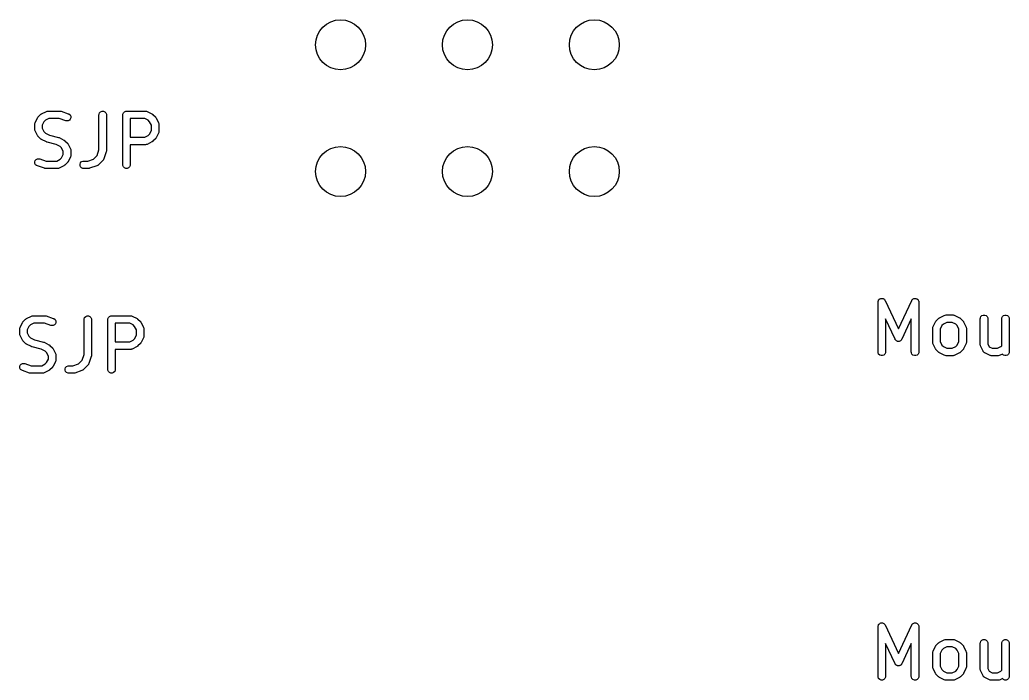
# Model space of a CAD drawing. Extents: x 0.58 to 7.69, y -5.21 to -0.56.
# Drawn here: x 5.746 to 6.526, y -5.192 to -4.671 of the extents above; entities that cross this region are included whole.
import ezdxf

# ---------------------------------------------------------------- set-up
doc = ezdxf.new("R2010")
doc.units = 0
doc.header["$MEASUREMENT"] = 0
doc.layers.add('BLACK', color=7, linetype='CONTINUOUS')

msp = doc.modelspace()

# ---------------------------------------------------------------- linework, layer by layer
at = {"layer": 'BLACK', "linetype": 'CONTINUOUS'}
for p, q in [((5.75851, -4.75243), (5.76039, -4.74868)), ((5.76039, -4.74868), (5.76054, -4.74843)), ((5.76054, -4.74843), (5.76057, -4.74836)), ((5.76057, -4.74836), (5.76064, -4.74828)), ((5.76064, -4.74828), (5.7607, -4.74819)), ((5.7607, -4.74819), (5.76076, -4.74814)), ((5.76076, -4.74814), (5.76094, -4.74791)), ((5.76094, -4.74791), (5.76282, -4.74604)), ((5.76282, -4.74604), (5.76304, -4.74585)), ((5.76304, -4.74585), (5.76309, -4.74579)), ((5.76309, -4.74579), (5.76318, -4.74574)), ((5.76318, -4.74574), (5.76326, -4.74567)), ((5.76326, -4.74567), (5.76334, -4.74564)), ((5.76334, -4.74564), (5.76358, -4.74549)), ((5.76358, -4.74549), (5.76733, -4.74361)), ((5.76733, -4.74361), (5.76787, -4.7434)), ((5.76787, -4.7434), (5.76798, -4.7434)), ((5.76798, -4.7434), (5.76808, -4.74336)), ((5.76808, -4.74336), (5.76865, -4.7433)), ((5.76865, -4.7433), (5.77803, -4.7433)), ((5.77803, -4.7433), (5.77832, -4.74333)), ((5.77832, -4.74333), (5.7784, -4.74332)), ((5.7784, -4.74332), (5.7785, -4.74335)), ((5.7785, -4.74335), (5.7786, -4.74336)), ((5.7786, -4.74336), (5.77868, -4.74339)), ((5.77868, -4.74339), (5.77896, -4.74345)), ((5.77896, -4.74345), (5.78459, -4.74533)), ((5.78459, -4.74533), (5.78511, -4.74556)), ((5.78511, -4.74556), (5.78598, -4.74632)), ((5.78598, -4.74632), (5.7865, -4.74735)), ((5.78658, -4.7485), (5.78622, -4.74959)), ((5.7865, -4.74735), (5.78658, -4.7485)), ((5.80882, -4.74625), (5.80888, -4.74568)), ((5.80882, -4.7739), (5.80882, -4.74625)), ((5.80888, -4.74568), (5.80932, -4.74461)), ((5.80932, -4.74461), (5.81013, -4.7438)), ((5.81013, -4.7438), (5.8112, -4.74336)), ((5.8112, -4.74336), (5.81235, -4.74336)), ((5.81235, -4.74336), (5.81341, -4.7438)), ((5.81341, -4.7438), (5.81423, -4.74461)), ((5.81423, -4.74461), (5.81467, -4.74568)), ((5.81467, -4.74568), (5.81473, -4.74625)), ((5.81473, -4.74625), (5.81473, -4.77437)), ((5.82757, -4.74625), (5.82763, -4.74568)), ((5.82757, -4.78562), (5.82757, -4.74625)), ((5.82763, -4.74568), (5.82807, -4.74461)), ((5.82807, -4.74461), (5.82888, -4.7438)), ((5.82888, -4.7438), (5.82995, -4.74336)), ((5.82995, -4.74336), (5.83052, -4.7433)), ((5.83052, -4.7433), (5.84552, -4.7433)), ((5.84552, -4.7433), (5.8461, -4.74336)), ((5.8461, -4.74336), (5.84619, -4.7434)), ((5.84619, -4.7434), (5.8463, -4.7434)), ((5.8463, -4.7434), (5.84684, -4.74361)), ((5.84684, -4.74361), (5.85059, -4.74549)), ((5.85059, -4.74549), (5.85084, -4.74564)), ((5.85084, -4.74564), (5.85091, -4.74567)), ((5.85091, -4.74567), (5.85099, -4.74574)), ((5.85099, -4.74574), (5.85108, -4.74579)), ((5.85108, -4.74579), (5.85113, -4.74585)), ((5.85113, -4.74585), (5.85136, -4.74604)), ((5.85136, -4.74604), (5.85323, -4.74791)), ((5.85323, -4.74791), (5.85342, -4.74814)), ((5.85342, -4.74814), (5.85348, -4.74819)), ((5.85348, -4.74819), (5.85353, -4.74828)), ((5.85353, -4.74828), (5.8536, -4.74836)), ((5.8536, -4.74836), (5.85363, -4.74843)), ((5.85363, -4.74843), (5.85378, -4.74868)), ((5.85378, -4.74868), (5.85566, -4.75243)), ((5.7582, -4.75375), (5.75826, -4.75318)), ((5.7582, -4.7575), (5.7582, -4.75375)), ((5.75826, -4.75318), (5.7583, -4.75308)), ((5.7583, -4.75308), (5.75831, -4.75297)), ((5.75831, -4.75297), (5.75851, -4.75243)), ((5.76546, -4.75175), (5.76411, -4.75445)), ((5.76411, -4.75445), (5.76411, -4.7568)), ((5.76411, -4.7568), (5.76546, -4.7595)), ((5.76665, -4.75055), (5.76546, -4.75175)), ((5.76935, -4.74921), (5.76665, -4.75055)), ((5.77755, -4.74921), (5.76935, -4.74921)), ((5.78272, -4.75093), (5.77755, -4.74921)), ((5.78328, -4.75106), (5.78272, -4.75093)), ((5.78443, -4.75098), (5.78328, -4.75106)), ((5.78546, -4.75046), (5.78443, -4.75098)), ((5.78622, -4.74959), (5.78546, -4.75046)), ((5.84482, -4.74921), (5.83347, -4.74921)), ((5.83347, -4.74921), (5.83347, -4.76392)), ((5.84752, -4.75055), (5.84482, -4.74921)), ((5.84872, -4.75175), (5.84752, -4.75055)), ((5.85007, -4.75445), (5.84872, -4.75175)), ((5.85007, -4.75868), (5.85007, -4.75445)), ((5.85566, -4.75243), (5.85587, -4.75297)), ((5.85587, -4.75297), (5.85587, -4.75308)), ((5.85587, -4.75308), (5.85591, -4.75318)), ((5.85591, -4.75318), (5.85597, -4.75375)), ((5.85597, -4.75375), (5.85597, -4.75938)), ((5.75826, -4.75808), (5.7582, -4.7575)), ((5.7583, -4.75818), (5.75826, -4.75808)), ((5.75831, -4.75828), (5.7583, -4.75818)), ((5.75851, -4.75882), (5.75831, -4.75828)), ((5.76039, -4.76257), (5.75851, -4.75882)), ((5.76054, -4.76282), (5.76039, -4.76257)), ((5.76057, -4.76289), (5.76054, -4.76282)), ((5.76064, -4.76297), (5.76057, -4.76289)), ((5.7607, -4.76306), (5.76064, -4.76297)), ((5.76076, -4.76311), (5.7607, -4.76306)), ((5.76094, -4.76334), (5.76076, -4.76311)), ((5.76282, -4.76521), (5.76094, -4.76334)), ((5.76546, -4.7595), (5.76665, -4.7607)), ((5.76665, -4.7607), (5.76968, -4.76221)), ((5.76968, -4.76221), (5.77687, -4.76401)), ((5.77687, -4.76401), (5.77691, -4.76403)), ((5.77691, -4.76403), (5.77693, -4.76403)), ((5.77693, -4.76403), (5.77717, -4.76412)), ((5.77717, -4.76412), (5.77741, -4.76421)), ((5.77741, -4.76421), (5.77743, -4.76422)), ((5.77743, -4.76422), (5.77747, -4.76423)), ((5.77747, -4.76423), (5.78122, -4.76611)), ((5.83347, -4.76392), (5.84482, -4.76392)), ((5.84482, -4.76392), (5.84752, -4.76257)), ((5.84752, -4.76257), (5.84872, -4.76138)), ((5.84872, -4.76138), (5.85007, -4.75868)), ((5.85378, -4.76445), (5.85363, -4.76469)), ((5.85566, -4.7607), (5.85378, -4.76445)), ((5.85587, -4.76016), (5.85566, -4.7607)), ((5.85591, -4.75995), (5.85587, -4.76005)), ((5.85587, -4.76005), (5.85587, -4.76016)), ((5.85597, -4.75938), (5.85591, -4.75995)), ((5.76304, -4.7654), (5.76282, -4.76521)), ((5.76309, -4.76546), (5.76304, -4.7654)), ((5.76318, -4.76551), (5.76309, -4.76546)), ((5.76326, -4.76558), (5.76318, -4.76551)), ((5.76334, -4.76561), (5.76326, -4.76558)), ((5.76358, -4.76577), (5.76334, -4.76561)), ((5.76733, -4.76764), (5.76358, -4.76577)), ((5.76738, -4.76766), (5.76733, -4.76764)), ((5.76739, -4.76767), (5.76738, -4.76766)), ((5.76763, -4.76776), (5.76739, -4.76767)), ((5.76787, -4.76785), (5.76763, -4.76776)), ((5.7679, -4.76785), (5.76787, -4.76785)), ((5.76794, -4.76786), (5.7679, -4.76785)), ((5.77512, -4.76966), (5.76794, -4.76786)), ((5.77815, -4.77118), (5.77512, -4.76966)), ((5.77935, -4.77237), (5.77815, -4.77118)), ((5.7807, -4.77507), (5.77935, -4.77237)), ((5.78122, -4.76611), (5.78147, -4.76626)), ((5.78147, -4.76626), (5.78154, -4.76629)), ((5.78154, -4.76629), (5.78162, -4.76636)), ((5.78162, -4.76636), (5.78171, -4.76642)), ((5.78171, -4.76642), (5.78176, -4.76648)), ((5.78176, -4.76648), (5.78199, -4.76666)), ((5.78199, -4.76666), (5.78387, -4.76854)), ((5.78387, -4.76854), (5.78405, -4.76876)), ((5.78405, -4.76876), (5.78411, -4.76881)), ((5.78411, -4.76881), (5.78417, -4.7689)), ((5.78417, -4.7689), (5.78423, -4.76898)), ((5.78423, -4.76898), (5.78426, -4.76906)), ((5.78426, -4.76906), (5.78442, -4.7693)), ((5.78442, -4.7693), (5.78629, -4.77305)), ((5.84552, -4.76983), (5.83347, -4.76983)), ((5.83347, -4.76983), (5.83347, -4.78562)), ((5.8461, -4.76977), (5.84552, -4.76983)), ((5.84619, -4.76973), (5.8461, -4.76977)), ((5.8463, -4.76972), (5.84619, -4.76973)), ((5.84684, -4.76952), (5.8463, -4.76972)), ((5.85059, -4.76764), (5.84684, -4.76952)), ((5.85084, -4.76749), (5.85059, -4.76764)), ((5.85091, -4.76746), (5.85084, -4.76749)), ((5.85099, -4.76739), (5.85091, -4.76746)), ((5.85108, -4.76733), (5.85099, -4.76739)), ((5.85113, -4.76727), (5.85108, -4.76733)), ((5.85136, -4.76709), (5.85113, -4.76727)), ((5.85323, -4.76521), (5.85136, -4.76709)), ((5.85342, -4.76499), (5.85323, -4.76521)), ((5.85348, -4.76494), (5.85342, -4.76499)), ((5.85353, -4.76485), (5.85348, -4.76494)), ((5.8536, -4.76477), (5.85353, -4.76485)), ((5.85363, -4.76469), (5.8536, -4.76477)), ((5.77815, -4.78132), (5.77935, -4.78012)), ((5.77935, -4.78012), (5.7807, -4.77743)), ((5.7807, -4.77743), (5.7807, -4.77507)), ((5.78629, -4.77944), (5.78442, -4.78319)), ((5.78629, -4.77305), (5.7865, -4.77359)), ((5.7865, -4.7789), (5.78629, -4.77944)), ((5.7865, -4.77359), (5.78651, -4.7737)), ((5.78651, -4.7788), (5.7865, -4.7789)), ((5.78651, -4.7737), (5.78655, -4.7738)), ((5.78655, -4.7787), (5.78651, -4.7788)), ((5.78655, -4.7738), (5.7866, -4.77437)), ((5.7866, -4.77812), (5.78655, -4.7787)), ((5.7866, -4.77437), (5.7866, -4.77812)), ((5.80455, -4.78117), (5.80732, -4.7784)), ((5.80732, -4.7784), (5.80882, -4.7739)), ((5.81457, -4.77531), (5.8127, -4.78093)), ((5.81464, -4.77502), (5.81457, -4.77531)), ((5.81467, -4.77495), (5.81464, -4.77502)), ((5.81468, -4.77485), (5.81467, -4.77495)), ((5.8147, -4.77474), (5.81468, -4.77485)), ((5.81473, -4.77437), (5.8147, -4.77467)), ((5.8147, -4.77467), (5.8147, -4.77474)), ((5.75823, -4.78338), (5.75859, -4.78229)), ((5.75831, -4.78453), (5.75823, -4.78338)), ((5.75882, -4.78556), (5.75831, -4.78453)), ((5.75859, -4.78229), (5.75934, -4.78142)), ((5.75969, -4.78631), (5.75882, -4.78556)), ((5.75934, -4.78142), (5.76037, -4.7809)), ((5.76022, -4.78655), (5.75969, -4.78631)), ((5.76585, -4.78842), (5.76022, -4.78655)), ((5.76037, -4.7809), (5.76152, -4.78082)), ((5.76152, -4.78082), (5.76209, -4.78095)), ((5.76209, -4.78095), (5.76726, -4.78267)), ((5.76726, -4.78267), (5.77546, -4.78267)), ((5.77546, -4.78267), (5.77815, -4.78132)), ((5.78122, -4.78639), (5.77747, -4.78826)), ((5.78147, -4.78623), (5.78122, -4.78639)), ((5.78154, -4.7862), (5.78147, -4.78623)), ((5.78162, -4.78614), (5.78154, -4.7862)), ((5.78171, -4.78608), (5.78162, -4.78614)), ((5.78176, -4.78602), (5.78171, -4.78608)), ((5.78199, -4.78584), (5.78176, -4.78602)), ((5.78387, -4.78396), (5.78199, -4.78584)), ((5.78405, -4.78373), (5.78387, -4.78396)), ((5.78411, -4.78368), (5.78405, -4.78373)), ((5.78417, -4.78359), (5.78411, -4.78368)), ((5.78423, -4.78351), (5.78417, -4.78359)), ((5.78426, -4.78344), (5.78423, -4.78351)), ((5.78442, -4.78319), (5.78426, -4.78344)), ((5.79388, -4.78505), (5.79432, -4.78398)), ((5.79388, -4.7862), (5.79388, -4.78505)), ((5.79432, -4.78726), (5.79388, -4.7862)), ((5.79432, -4.78398), (5.79513, -4.78317)), ((5.79513, -4.78808), (5.79432, -4.78726)), ((5.79513, -4.78317), (5.7962, -4.78273)), ((5.7962, -4.78273), (5.79678, -4.78267)), ((5.79678, -4.78267), (5.80005, -4.78267)), ((5.80005, -4.78267), (5.80455, -4.78117)), ((5.80708, -4.78655), (5.80146, -4.78842)), ((5.80761, -4.78631), (5.80708, -4.78655)), ((5.80769, -4.78624), (5.80761, -4.78631)), ((5.80779, -4.7862), (5.80769, -4.78624)), ((5.80824, -4.78584), (5.80779, -4.7862)), ((5.81199, -4.78209), (5.80824, -4.78584)), ((5.81235, -4.78164), (5.81199, -4.78209)), ((5.81239, -4.78154), (5.81235, -4.78164)), ((5.81246, -4.78146), (5.81239, -4.78154)), ((5.8127, -4.78093), (5.81246, -4.78146)), ((5.82763, -4.7862), (5.82757, -4.78562)), ((5.82807, -4.78726), (5.82763, -4.7862)), ((5.82888, -4.78808), (5.82807, -4.78726)), ((5.83298, -4.78726), (5.83216, -4.78808)), ((5.83342, -4.7862), (5.83298, -4.78726)), ((5.83347, -4.78562), (5.83342, -4.7862)), ((5.76613, -4.78849), (5.76585, -4.78842)), ((5.7662, -4.78852), (5.76613, -4.78849)), ((5.76631, -4.78853), (5.7662, -4.78852)), ((5.76641, -4.78855), (5.76631, -4.78853)), ((5.76649, -4.78855), (5.76641, -4.78855)), ((5.76678, -4.78858), (5.76649, -4.78855)), ((5.77615, -4.78858), (5.76678, -4.78858)), ((5.77673, -4.78852), (5.77615, -4.78858)), ((5.77683, -4.78848), (5.77673, -4.78852)), ((5.77693, -4.78847), (5.77683, -4.78848)), ((5.77747, -4.78826), (5.77693, -4.78847)), ((5.7962, -4.78852), (5.79513, -4.78808)), ((5.79678, -4.78858), (5.7962, -4.78852)), ((5.80052, -4.78858), (5.79678, -4.78858)), ((5.80082, -4.78855), (5.80052, -4.78858)), ((5.80089, -4.78855), (5.80082, -4.78855)), ((5.801, -4.78853), (5.80089, -4.78855)), ((5.8011, -4.78852), (5.801, -4.78853)), ((5.80117, -4.78849), (5.8011, -4.78852)), ((5.80146, -4.78842), (5.80117, -4.78849)), ((5.82995, -4.78852), (5.82888, -4.78808)), ((5.8311, -4.78852), (5.82995, -4.78852)), ((5.83216, -4.78808), (5.8311, -4.78852)), ((6.42281, -4.89389), (6.42284, -4.89351)), ((6.42281, -4.93326), (6.42281, -4.89389)), ((6.42284, -4.89344), (6.42285, -4.8934)), ((6.42284, -4.89351), (6.42284, -4.89344)), ((6.42285, -4.8934), (6.42286, -4.89331)), ((6.42286, -4.89331), (6.42306, -4.89284)), ((6.42306, -4.89284), (6.42323, -4.89236)), ((6.42323, -4.89236), (6.42328, -4.89231)), ((6.42328, -4.89231), (6.4233, -4.89225)), ((6.4233, -4.89225), (6.42367, -4.89189)), ((6.42367, -4.89189), (6.42401, -4.89151)), ((6.42401, -4.89151), (6.42407, -4.89148)), ((6.42407, -4.89148), (6.42412, -4.89144)), ((6.42412, -4.89144), (6.42459, -4.89124)), ((6.42459, -4.89124), (6.42506, -4.89102)), ((6.42506, -4.89102), (6.42512, -4.89102)), ((6.42512, -4.89102), (6.42518, -4.89099)), ((6.42518, -4.89099), (6.4257, -4.89099)), ((6.4257, -4.89099), (6.42621, -4.89097)), ((6.42621, -4.89097), (6.42627, -4.89099)), ((6.42627, -4.89099), (6.42634, -4.89099)), ((6.42634, -4.89099), (6.42681, -4.89119)), ((6.42681, -4.89119), (6.42729, -4.89137)), ((6.42729, -4.89137), (6.42734, -4.89141)), ((6.42734, -4.89141), (6.4274, -4.89144)), ((6.4274, -4.89144), (6.42776, -4.8918)), ((6.42776, -4.8918), (6.42814, -4.89214)), ((6.42814, -4.89214), (6.42819, -4.89222)), ((6.42819, -4.89222), (6.42821, -4.89225)), ((6.42821, -4.89225), (6.42824, -4.89231)), ((6.42824, -4.89231), (6.42843, -4.89264)), ((6.42843, -4.89264), (6.43888, -4.91503)), ((6.43888, -4.91503), (6.44933, -4.89264)), ((6.44933, -4.89264), (6.44952, -4.89231)), ((6.44952, -4.89231), (6.44955, -4.89225)), ((6.44955, -4.89225), (6.44958, -4.89222)), ((6.44958, -4.89222), (6.44963, -4.89214)), ((6.44963, -4.89214), (6.45, -4.8918)), ((6.45, -4.8918), (6.45037, -4.89144)), ((6.45037, -4.89144), (6.45043, -4.89141)), ((6.45043, -4.89141), (6.45047, -4.89137)), ((6.45047, -4.89137), (6.45096, -4.89119)), ((6.45096, -4.89119), (6.45143, -4.89099)), ((6.45143, -4.89099), (6.4515, -4.89099)), ((6.4515, -4.89099), (6.45156, -4.89097)), ((6.45156, -4.89097), (6.45207, -4.89099)), ((6.45207, -4.89099), (6.45258, -4.89099)), ((6.45258, -4.89099), (6.45264, -4.89102)), ((6.45264, -4.89102), (6.45271, -4.89102)), ((6.45271, -4.89102), (6.45317, -4.89124)), ((6.45317, -4.89124), (6.45365, -4.89144)), ((6.45365, -4.89144), (6.45369, -4.89148)), ((6.45369, -4.89148), (6.45375, -4.89151)), ((6.45375, -4.89151), (6.4541, -4.89189)), ((6.4541, -4.89189), (6.45446, -4.89225)), ((6.45446, -4.89225), (6.45449, -4.89231)), ((6.45449, -4.89231), (6.45453, -4.89236)), ((6.45453, -4.89236), (6.45471, -4.89284)), ((6.45471, -4.89284), (6.4549, -4.89331)), ((6.4549, -4.89331), (6.45491, -4.8934)), ((6.45491, -4.8934), (6.45492, -4.89344)), ((6.45492, -4.89344), (6.45492, -4.89351)), ((6.45492, -4.89351), (6.45496, -4.89389)), ((6.45496, -4.89389), (6.45496, -4.93326)), ((5.75552, -4.90503), (5.75606, -4.90482)), ((5.75606, -4.90482), (5.75617, -4.90481)), ((5.75617, -4.90481), (5.75627, -4.90477)), ((5.75627, -4.90477), (5.75684, -4.90472)), ((5.75684, -4.90472), (5.76622, -4.90472)), ((5.76622, -4.90472), (5.76651, -4.90475)), ((5.76651, -4.90475), (5.76659, -4.90474)), ((5.76659, -4.90474), (5.76669, -4.90476)), ((5.76669, -4.90476), (5.76679, -4.90477)), ((5.76679, -4.90477), (5.76686, -4.9048)), ((5.76686, -4.9048), (5.76715, -4.90487)), ((5.76715, -4.90487), (5.77277, -4.90674)), ((5.79832, -4.90521), (5.79939, -4.90477)), ((5.79939, -4.90477), (5.80054, -4.90477)), ((5.80054, -4.90477), (5.8016, -4.90521)), ((5.81707, -4.90521), (5.81813, -4.90477)), ((5.81813, -4.90477), (5.81871, -4.90472)), ((5.81871, -4.90472), (5.83371, -4.90472)), ((5.83371, -4.90472), (5.83428, -4.90477)), ((5.83428, -4.90477), (5.83438, -4.90481)), ((5.83438, -4.90481), (5.83449, -4.90482)), ((5.83449, -4.90482), (5.83503, -4.90503)), ((6.47131, -4.90625), (6.47506, -4.90437)), ((6.47506, -4.90437), (6.4756, -4.90417)), ((6.4756, -4.90417), (6.4757, -4.90416)), ((6.4757, -4.90416), (6.4758, -4.90412)), ((6.4758, -4.90412), (6.47638, -4.90406)), ((6.47638, -4.90406), (6.482, -4.90406)), ((6.482, -4.90406), (6.48258, -4.90412)), ((6.48258, -4.90412), (6.48268, -4.90416)), ((6.48268, -4.90416), (6.48278, -4.90417)), ((6.48278, -4.90417), (6.48332, -4.90437)), ((6.48332, -4.90437), (6.48707, -4.90625)), ((6.50392, -4.90537), (6.50473, -4.90456)), ((6.50473, -4.90456), (6.5058, -4.90412)), ((6.5058, -4.90412), (6.50695, -4.90412)), ((6.50695, -4.90412), (6.50801, -4.90456)), ((6.50801, -4.90456), (6.50883, -4.90537)), ((6.52079, -4.90537), (6.52161, -4.90456)), ((6.52161, -4.90456), (6.52267, -4.90412)), ((6.52267, -4.90412), (6.52382, -4.90412)), ((6.52382, -4.90412), (6.52489, -4.90456)), ((6.52489, -4.90456), (6.5257, -4.90537)), ((5.7467, -4.91385), (5.74858, -4.9101)), ((5.74858, -4.9101), (5.74873, -4.90985)), ((5.74873, -4.90985), (5.74876, -4.90978)), ((5.74876, -4.90978), (5.74883, -4.9097)), ((5.74883, -4.9097), (5.74889, -4.90961)), ((5.74889, -4.90961), (5.74894, -4.90956)), ((5.74894, -4.90956), (5.74913, -4.90933)), ((5.74913, -4.90933), (5.75101, -4.90746)), ((5.75101, -4.90746), (5.75123, -4.90727)), ((5.75123, -4.90727), (5.75128, -4.90721)), ((5.75128, -4.90721), (5.75137, -4.90716)), ((5.75137, -4.90716), (5.75145, -4.90709)), ((5.75145, -4.90709), (5.75152, -4.90706)), ((5.75152, -4.90706), (5.75177, -4.9069)), ((5.75177, -4.9069), (5.75552, -4.90503)), ((5.75484, -4.91197), (5.75365, -4.91317)), ((5.75754, -4.91062), (5.75484, -4.91197)), ((5.76574, -4.91062), (5.75754, -4.91062)), ((5.77091, -4.91235), (5.76574, -4.91062)), ((5.77147, -4.91247), (5.77091, -4.91235)), ((5.77262, -4.91239), (5.77147, -4.91247)), ((5.77365, -4.91188), (5.77262, -4.91239)), ((5.77277, -4.90674), (5.7733, -4.90698)), ((5.7733, -4.90698), (5.77417, -4.90773)), ((5.77441, -4.91101), (5.77365, -4.91188)), ((5.77417, -4.90773), (5.77469, -4.90876)), ((5.77477, -4.90991), (5.77441, -4.91101)), ((5.77469, -4.90876), (5.77477, -4.90991)), ((5.79701, -4.90767), (5.79707, -4.90709)), ((5.79701, -4.93531), (5.79701, -4.90767)), ((5.79707, -4.90709), (5.79751, -4.90603)), ((5.79751, -4.90603), (5.79832, -4.90521)), ((5.8016, -4.90521), (5.80242, -4.90603)), ((5.80242, -4.90603), (5.80286, -4.90709)), ((5.80286, -4.90709), (5.80292, -4.90767)), ((5.80292, -4.90767), (5.80292, -4.93579)), ((5.81576, -4.90767), (5.81581, -4.90709)), ((5.81576, -4.94704), (5.81576, -4.90767)), ((5.81581, -4.90709), (5.81626, -4.90603)), ((5.81626, -4.90603), (5.81707, -4.90521)), ((5.83301, -4.91062), (5.82166, -4.91062)), ((5.82166, -4.91062), (5.82166, -4.92534)), ((5.83571, -4.91197), (5.83301, -4.91062)), ((5.83503, -4.90503), (5.83878, -4.9069)), ((5.83691, -4.91317), (5.83571, -4.91197)), ((5.83878, -4.9069), (5.83903, -4.90706)), ((5.83903, -4.90706), (5.8391, -4.90709)), ((5.8391, -4.90709), (5.83918, -4.90716)), ((5.83918, -4.90716), (5.83927, -4.90721)), ((5.83927, -4.90721), (5.83932, -4.90727)), ((5.83932, -4.90727), (5.83955, -4.90746)), ((5.83955, -4.90746), (5.84142, -4.90933)), ((5.84142, -4.90933), (5.84161, -4.90956)), ((5.84161, -4.90956), (5.84167, -4.90961)), ((5.84167, -4.90961), (5.84172, -4.9097)), ((5.84172, -4.9097), (5.84179, -4.90978)), ((5.84179, -4.90978), (5.84182, -4.90985)), ((5.84182, -4.90985), (5.84197, -4.9101)), ((5.84197, -4.9101), (5.84385, -4.91385)), ((6.43621, -4.92326), (6.42871, -4.9072)), ((6.42871, -4.9072), (6.42871, -4.93326)), ((6.44905, -4.9072), (6.44156, -4.92326)), ((6.44905, -4.93326), (6.44905, -4.9072)), ((6.46624, -4.91319), (6.46811, -4.90944)), ((6.46811, -4.90944), (6.46827, -4.90919)), ((6.46827, -4.90919), (6.4683, -4.90912)), ((6.4683, -4.90912), (6.46836, -4.90904)), ((6.46836, -4.90904), (6.46842, -4.90895)), ((6.46842, -4.90895), (6.46848, -4.9089)), ((6.46848, -4.9089), (6.46867, -4.90868)), ((6.46867, -4.90868), (6.47054, -4.9068)), ((6.47054, -4.9068), (6.47077, -4.90661)), ((6.47077, -4.90661), (6.47082, -4.90656)), ((6.47082, -4.90656), (6.47091, -4.9065)), ((6.47091, -4.9065), (6.47099, -4.90643)), ((6.47099, -4.90643), (6.47106, -4.9064)), ((6.47106, -4.9064), (6.47131, -4.90625)), ((6.47318, -4.91251), (6.47183, -4.91521)), ((6.47438, -4.91132), (6.47318, -4.91251)), ((6.47707, -4.90997), (6.47438, -4.91132)), ((6.48131, -4.90997), (6.47707, -4.90997)), ((6.484, -4.91132), (6.48131, -4.90997)), ((6.4852, -4.91251), (6.484, -4.91132)), ((6.48655, -4.91521), (6.4852, -4.91251)), ((6.48707, -4.90625), (6.48732, -4.9064)), ((6.48732, -4.9064), (6.48739, -4.90643)), ((6.48739, -4.90643), (6.48747, -4.9065)), ((6.48747, -4.9065), (6.48756, -4.90656)), ((6.48756, -4.90656), (6.48761, -4.90661)), ((6.48761, -4.90661), (6.48784, -4.9068)), ((6.48784, -4.9068), (6.48971, -4.90868)), ((6.48971, -4.90868), (6.4899, -4.9089)), ((6.4899, -4.9089), (6.48996, -4.90895)), ((6.48996, -4.90895), (6.49002, -4.90904)), ((6.49002, -4.90904), (6.49008, -4.90912)), ((6.49008, -4.90912), (6.49011, -4.90919)), ((6.49011, -4.90919), (6.49027, -4.90944)), ((6.49027, -4.90944), (6.49214, -4.91319)), ((6.50342, -4.90701), (6.50348, -4.90644)), ((6.50342, -4.92764), (6.50342, -4.90701)), ((6.50348, -4.90644), (6.50392, -4.90537)), ((6.50883, -4.90537), (6.50927, -4.90644)), ((6.50927, -4.90644), (6.50933, -4.90701)), ((6.50933, -4.90701), (6.50933, -4.92694)), ((6.52029, -4.90701), (6.52035, -4.90644)), ((6.52029, -4.92829), (6.52029, -4.90701)), ((6.52035, -4.90644), (6.52079, -4.90537)), ((6.5257, -4.90537), (6.52614, -4.90644)), ((6.52614, -4.90644), (6.5262, -4.90701)), ((6.5262, -4.90701), (6.5262, -4.93326)), ((5.74639, -4.91517), (5.74645, -4.91459)), ((5.74639, -4.91892), (5.74639, -4.91517)), ((5.74645, -4.91949), (5.74639, -4.91892)), ((5.74645, -4.91459), (5.74649, -4.9145)), ((5.74649, -4.91959), (5.74645, -4.91949)), ((5.74649, -4.9145), (5.7465, -4.91439)), ((5.7465, -4.9197), (5.74649, -4.91959)), ((5.7465, -4.91439), (5.7467, -4.91385)), ((5.7467, -4.92024), (5.7465, -4.9197)), ((5.74858, -4.92399), (5.7467, -4.92024)), ((5.75365, -4.91317), (5.7523, -4.91587)), ((5.7523, -4.91587), (5.7523, -4.91822)), ((5.7523, -4.91822), (5.75365, -4.92092)), ((5.83825, -4.91587), (5.83691, -4.91317)), ((5.83691, -4.92279), (5.83825, -4.9201)), ((5.83825, -4.9201), (5.83825, -4.91587)), ((5.84385, -4.91385), (5.84406, -4.91439)), ((5.84406, -4.91439), (5.84406, -4.9145)), ((5.84406, -4.9145), (5.8441, -4.91459)), ((5.8441, -4.91459), (5.84416, -4.91517)), ((5.84416, -4.91517), (5.84416, -4.92079)), ((6.46593, -4.91451), (6.46598, -4.91394)), ((6.46593, -4.92576), (6.46593, -4.91451)), ((6.46598, -4.91394), (6.46602, -4.91384)), ((6.46602, -4.91384), (6.46603, -4.91373)), ((6.46603, -4.91373), (6.46624, -4.91319)), ((6.47183, -4.91521), (6.47183, -4.92506)), ((6.48655, -4.92506), (6.48655, -4.91521)), ((6.49214, -4.91319), (6.49235, -4.91373)), ((6.49235, -4.91373), (6.49236, -4.91384)), ((6.49236, -4.91384), (6.4924, -4.91394)), ((6.4924, -4.91394), (6.49245, -4.91451)), ((6.49245, -4.91451), (6.49245, -4.92576)), ((5.74873, -4.92424), (5.74858, -4.92399)), ((5.74876, -4.92431), (5.74873, -4.92424)), ((5.74883, -4.92439), (5.74876, -4.92431)), ((5.74889, -4.92448), (5.74883, -4.92439)), ((5.74894, -4.92453), (5.74889, -4.92448)), ((5.74913, -4.92476), (5.74894, -4.92453)), ((5.75101, -4.92663), (5.74913, -4.92476)), ((5.75123, -4.92682), (5.75101, -4.92663)), ((5.75128, -4.92688), (5.75123, -4.92682)), ((5.75137, -4.92693), (5.75128, -4.92688)), ((5.75145, -4.927), (5.75137, -4.92693)), ((5.75152, -4.92703), (5.75145, -4.927)), ((5.75177, -4.92718), (5.75152, -4.92703)), ((5.75552, -4.92906), (5.75177, -4.92718)), ((5.75365, -4.92092), (5.75484, -4.92212)), ((5.75484, -4.92212), (5.75787, -4.92363)), ((5.75787, -4.92363), (5.76506, -4.92543)), ((5.76506, -4.92543), (5.7651, -4.92544)), ((5.7651, -4.92544), (5.76512, -4.92544)), ((5.76512, -4.92544), (5.76536, -4.92554)), ((5.76536, -4.92554), (5.7656, -4.92562)), ((5.7656, -4.92562), (5.76562, -4.92564)), ((5.76562, -4.92564), (5.76566, -4.92565)), ((5.76566, -4.92565), (5.76941, -4.92753)), ((5.76941, -4.92753), (5.76966, -4.92768)), ((5.76966, -4.92768), (5.76973, -4.92771)), ((5.76973, -4.92771), (5.76981, -4.92778)), ((5.76981, -4.92778), (5.7699, -4.92783)), ((5.7699, -4.92783), (5.76995, -4.92789)), ((5.76995, -4.92789), (5.77018, -4.92808)), ((5.77018, -4.92808), (5.77205, -4.92995)), ((5.82166, -4.92534), (5.83301, -4.92534)), ((5.83301, -4.92534), (5.83571, -4.92399)), ((5.83571, -4.92399), (5.83691, -4.92279)), ((5.84142, -4.92663), (5.83955, -4.92851)), ((5.84161, -4.9264), (5.84142, -4.92663)), ((5.84167, -4.92635), (5.84161, -4.9264)), ((5.84172, -4.92626), (5.84167, -4.92635)), ((5.84179, -4.92618), (5.84172, -4.92626)), ((5.84182, -4.92611), (5.84179, -4.92618)), ((5.84197, -4.92586), (5.84182, -4.92611)), ((5.84385, -4.92211), (5.84197, -4.92586)), ((5.84406, -4.92157), (5.84385, -4.92211)), ((5.8441, -4.92137), (5.84406, -4.92147)), ((5.84406, -4.92147), (5.84406, -4.92157)), ((5.84416, -4.92079), (5.8441, -4.92137)), ((6.43633, -4.92347), (6.43621, -4.92326)), ((6.43636, -4.92354), (6.43633, -4.92347)), ((6.4364, -4.92359), (6.43636, -4.92354)), ((6.4365, -4.92376), (6.4364, -4.92359)), ((6.43683, -4.92406), (6.4365, -4.92376)), ((6.43714, -4.92439), (6.43683, -4.92406)), ((6.43725, -4.92445), (6.43714, -4.92439)), ((6.43735, -4.92454), (6.43725, -4.92445)), ((6.43777, -4.92469), (6.43735, -4.92454)), ((6.43818, -4.92488), (6.43777, -4.92469)), ((6.43831, -4.92489), (6.43818, -4.92488)), ((6.43843, -4.92493), (6.43831, -4.92489)), ((6.43888, -4.92491), (6.43843, -4.92493)), ((6.43933, -4.92493), (6.43888, -4.92491)), ((6.43945, -4.92489), (6.43933, -4.92493)), ((6.43959, -4.92488), (6.43945, -4.92489)), ((6.43999, -4.92469), (6.43959, -4.92488)), ((6.44041, -4.92454), (6.43999, -4.92469)), ((6.44051, -4.92445), (6.44041, -4.92454)), ((6.44063, -4.92439), (6.44051, -4.92445)), ((6.44093, -4.92406), (6.44063, -4.92439)), ((6.44126, -4.92376), (6.44093, -4.92406)), ((6.44136, -4.92359), (6.44126, -4.92376)), ((6.44141, -4.92354), (6.44136, -4.92359)), ((6.44143, -4.92347), (6.44141, -4.92354)), ((6.44156, -4.92326), (6.44143, -4.92347)), ((6.46598, -4.92634), (6.46593, -4.92576)), ((6.46602, -4.92644), (6.46598, -4.92634)), ((6.46603, -4.92654), (6.46602, -4.92644)), ((6.46624, -4.92708), (6.46603, -4.92654)), ((6.46811, -4.93083), (6.46624, -4.92708)), ((6.47183, -4.92506), (6.47318, -4.92776)), ((6.47318, -4.92776), (6.47438, -4.92896)), ((6.484, -4.92896), (6.4852, -4.92776)), ((6.4852, -4.92776), (6.48655, -4.92506)), ((6.49214, -4.92708), (6.49027, -4.93083)), ((6.49235, -4.92654), (6.49214, -4.92708)), ((6.49236, -4.92644), (6.49235, -4.92654)), ((6.4924, -4.92634), (6.49236, -4.92644)), ((6.49245, -4.92576), (6.4924, -4.92634)), ((6.50348, -4.92821), (6.50342, -4.92764)), ((6.50352, -4.92831), (6.50348, -4.92821)), ((6.50353, -4.92842), (6.50352, -4.92831)), ((6.50933, -4.92694), (6.51045, -4.92918)), ((6.51962, -4.92896), (6.52029, -4.92829)), ((5.75556, -4.92907), (5.75552, -4.92906)), ((5.75558, -4.92909), (5.75556, -4.92907)), ((5.75582, -4.92917), (5.75558, -4.92909)), ((5.75606, -4.92927), (5.75582, -4.92917)), ((5.75608, -4.92927), (5.75606, -4.92927)), ((5.75613, -4.92928), (5.75608, -4.92927)), ((5.76331, -4.93108), (5.75613, -4.92928)), ((5.76634, -4.93259), (5.76331, -4.93108)), ((5.76754, -4.93379), (5.76634, -4.93259)), ((5.76889, -4.93649), (5.76754, -4.93379)), ((5.77205, -4.92995), (5.77224, -4.93018)), ((5.77224, -4.93018), (5.7723, -4.93023)), ((5.7723, -4.93023), (5.77235, -4.93032)), ((5.77235, -4.93032), (5.77242, -4.9304)), ((5.77242, -4.9304), (5.77245, -4.93047)), ((5.77245, -4.93047), (5.77261, -4.93072)), ((5.77261, -4.93072), (5.77448, -4.93447)), ((5.77448, -4.93447), (5.77469, -4.93501)), ((5.77469, -4.93501), (5.7747, -4.93512)), ((5.7747, -4.93512), (5.77474, -4.93522)), ((5.77474, -4.93522), (5.77479, -4.93579)), ((5.77479, -4.93579), (5.77479, -4.93954)), ((5.79551, -4.93982), (5.79701, -4.93531)), ((5.80289, -4.93616), (5.80287, -4.93626)), ((5.80292, -4.93579), (5.80289, -4.93608)), ((5.80289, -4.93608), (5.80289, -4.93616)), ((5.83371, -4.93125), (5.82166, -4.93125)), ((5.82166, -4.93125), (5.82166, -4.94704)), ((5.83428, -4.93119), (5.83371, -4.93125)), ((5.83438, -4.93115), (5.83428, -4.93119)), ((5.83449, -4.93114), (5.83438, -4.93115)), ((5.83503, -4.93093), (5.83449, -4.93114)), ((5.83878, -4.92906), (5.83503, -4.93093)), ((5.83903, -4.9289), (5.83878, -4.92906)), ((5.8391, -4.92887), (5.83903, -4.9289)), ((5.83918, -4.92881), (5.8391, -4.92887)), ((5.83927, -4.92875), (5.83918, -4.92881)), ((5.83932, -4.92869), (5.83927, -4.92875)), ((5.83955, -4.92851), (5.83932, -4.92869)), ((6.42286, -4.93384), (6.42281, -4.93326)), ((6.4233, -4.9349), (6.42286, -4.93384)), ((6.42412, -4.93572), (6.4233, -4.9349)), ((6.42518, -4.93616), (6.42412, -4.93572)), ((6.42634, -4.93616), (6.42518, -4.93616)), ((6.4274, -4.93572), (6.42634, -4.93616)), ((6.42821, -4.9349), (6.4274, -4.93572)), ((6.42866, -4.93384), (6.42821, -4.9349)), ((6.42871, -4.93326), (6.42866, -4.93384)), ((6.44911, -4.93384), (6.44905, -4.93326)), ((6.44955, -4.9349), (6.44911, -4.93384)), ((6.45037, -4.93572), (6.44955, -4.9349)), ((6.45143, -4.93616), (6.45037, -4.93572)), ((6.45258, -4.93616), (6.45143, -4.93616)), ((6.45365, -4.93572), (6.45258, -4.93616)), ((6.45446, -4.9349), (6.45365, -4.93572)), ((6.4549, -4.93384), (6.45446, -4.9349)), ((6.45496, -4.93326), (6.4549, -4.93384)), ((6.46827, -4.93108), (6.46811, -4.93083)), ((6.4683, -4.93115), (6.46827, -4.93108)), ((6.46836, -4.93123), (6.4683, -4.93115)), ((6.46842, -4.93132), (6.46836, -4.93123)), ((6.46848, -4.93137), (6.46842, -4.93132)), ((6.46867, -4.9316), (6.46848, -4.93137)), ((6.47054, -4.93347), (6.46867, -4.9316)), ((6.47077, -4.93366), (6.47054, -4.93347)), ((6.47082, -4.93372), (6.47077, -4.93366)), ((6.47091, -4.93377), (6.47082, -4.93372)), ((6.47099, -4.93384), (6.47091, -4.93377)), ((6.47106, -4.93387), (6.47099, -4.93384)), ((6.47131, -4.93403), (6.47106, -4.93387)), ((6.47506, -4.9359), (6.47131, -4.93403)), ((6.47438, -4.92896), (6.47707, -4.93031)), ((6.4756, -4.93611), (6.47506, -4.9359)), ((6.4757, -4.93612), (6.4756, -4.93611)), ((6.4758, -4.93616), (6.4757, -4.93612)), ((6.47638, -4.93621), (6.4758, -4.93616)), ((6.47707, -4.93031), (6.48131, -4.93031)), ((6.48131, -4.93031), (6.484, -4.92896)), ((6.48258, -4.93616), (6.482, -4.93621)), ((6.48268, -4.93612), (6.48258, -4.93616)), ((6.48278, -4.93611), (6.48268, -4.93612)), ((6.48332, -4.9359), (6.48278, -4.93611)), ((6.48707, -4.93403), (6.48332, -4.9359)), ((6.48732, -4.93387), (6.48707, -4.93403)), ((6.48739, -4.93384), (6.48732, -4.93387)), ((6.48747, -4.93377), (6.48739, -4.93384)), ((6.48756, -4.93372), (6.48747, -4.93377)), ((6.48761, -4.93366), (6.48756, -4.93372)), ((6.48784, -4.93347), (6.48761, -4.93366)), ((6.48971, -4.9316), (6.48784, -4.93347)), ((6.4899, -4.93137), (6.48971, -4.9316)), ((6.48996, -4.93132), (6.4899, -4.93137)), ((6.49002, -4.93123), (6.48996, -4.93132)), ((6.49008, -4.93115), (6.49002, -4.93123)), ((6.49011, -4.93108), (6.49008, -4.93115)), ((6.49027, -4.93083), (6.49011, -4.93108)), ((6.50373, -4.92896), (6.50353, -4.92842)), ((6.50561, -4.93271), (6.50373, -4.92896)), ((6.50567, -4.9328), (6.50561, -4.93271)), ((6.50568, -4.93285), (6.50567, -4.9328)), ((6.50573, -4.9329), (6.50568, -4.93285)), ((6.50592, -4.9332), (6.50573, -4.9329)), ((6.5062, -4.93344), (6.50592, -4.9332)), ((6.50644, -4.93372), (6.5062, -4.93344)), ((6.50673, -4.9339), (6.50644, -4.93372)), ((6.50679, -4.93395), (6.50673, -4.9339)), ((6.50683, -4.93397), (6.50679, -4.93395)), ((6.50693, -4.93403), (6.50683, -4.93397)), ((6.51068, -4.9359), (6.50693, -4.93403)), ((6.51045, -4.92918), (6.5127, -4.93031)), ((6.51122, -4.93611), (6.51068, -4.9359)), ((6.51132, -4.93612), (6.51122, -4.93611)), ((6.51142, -4.93616), (6.51132, -4.93612)), ((6.512, -4.93621), (6.51142, -4.93616)), ((6.5127, -4.93031), (6.51693, -4.93031)), ((6.51693, -4.93031), (6.51962, -4.92896)), ((6.5182, -4.93616), (6.51762, -4.93621)), ((6.5183, -4.93612), (6.5182, -4.93616)), ((6.5184, -4.93611), (6.5183, -4.93612)), ((6.51894, -4.9359), (6.5184, -4.93611)), ((6.52084, -4.93495), (6.51894, -4.9359)), ((6.52161, -4.93572), (6.52084, -4.93495)), ((6.52267, -4.93616), (6.52161, -4.93572)), ((6.52382, -4.93616), (6.52267, -4.93616)), ((6.52489, -4.93572), (6.52382, -4.93616)), ((6.5257, -4.9349), (6.52489, -4.93572)), ((6.52614, -4.93384), (6.5257, -4.9349)), ((6.5262, -4.93326), (6.52614, -4.93384)), ((5.74641, -4.9448), (5.74678, -4.9437)), ((5.74678, -4.9437), (5.74753, -4.94283)), ((5.74753, -4.94283), (5.74856, -4.94232)), ((5.74856, -4.94232), (5.74971, -4.94224)), ((5.74971, -4.94224), (5.75028, -4.94236)), ((5.75028, -4.94236), (5.75545, -4.94409)), ((5.76364, -4.94409), (5.76634, -4.94274)), ((5.76634, -4.94274), (5.76754, -4.94154)), ((5.76754, -4.94154), (5.76889, -4.93884)), ((5.76889, -4.93884), (5.76889, -4.93649)), ((5.77448, -4.94086), (5.77261, -4.94461)), ((5.77469, -4.94032), (5.77448, -4.94086)), ((5.7747, -4.94022), (5.77469, -4.94032)), ((5.77474, -4.94012), (5.7747, -4.94022)), ((5.77479, -4.93954), (5.77474, -4.94012)), ((5.78823, -4.94409), (5.79274, -4.94258)), ((5.79274, -4.94258), (5.79551, -4.93982)), ((5.80018, -4.9435), (5.79643, -4.94725)), ((5.80054, -4.94306), (5.80018, -4.9435)), ((5.80058, -4.94296), (5.80054, -4.94306)), ((5.80065, -4.94288), (5.80058, -4.94296)), ((5.80089, -4.94235), (5.80065, -4.94288)), ((5.80276, -4.93673), (5.80089, -4.94235)), ((5.80283, -4.93644), (5.80276, -4.93673)), ((5.80286, -4.93637), (5.80283, -4.93644)), ((5.80287, -4.93626), (5.80286, -4.93637)), ((6.482, -4.93621), (6.47638, -4.93621)), ((6.51762, -4.93621), (6.512, -4.93621)), ((5.7465, -4.94595), (5.74641, -4.9448)), ((5.74701, -4.94698), (5.7465, -4.94595)), ((5.74788, -4.94773), (5.74701, -4.94698)), ((5.74841, -4.94797), (5.74788, -4.94773)), ((5.75403, -4.94984), (5.74841, -4.94797)), ((5.75432, -4.94991), (5.75403, -4.94984)), ((5.75439, -4.94994), (5.75432, -4.94991)), ((5.7545, -4.94995), (5.75439, -4.94994)), ((5.7546, -4.94997), (5.7545, -4.94995)), ((5.75468, -4.94996), (5.7546, -4.94997)), ((5.75497, -4.94999), (5.75468, -4.94996)), ((5.76434, -4.94999), (5.75497, -4.94999)), ((5.75545, -4.94409), (5.76364, -4.94409)), ((5.76492, -4.94994), (5.76434, -4.94999)), ((5.76502, -4.9499), (5.76492, -4.94994)), ((5.76512, -4.94989), (5.76502, -4.9499)), ((5.76566, -4.94968), (5.76512, -4.94989)), ((5.76941, -4.94781), (5.76566, -4.94968)), ((5.76966, -4.94765), (5.76941, -4.94781)), ((5.76973, -4.94762), (5.76966, -4.94765)), ((5.76981, -4.94755), (5.76973, -4.94762)), ((5.7699, -4.9475), (5.76981, -4.94755)), ((5.76995, -4.94744), (5.7699, -4.9475)), ((5.77018, -4.94725), (5.76995, -4.94744)), ((5.77205, -4.94538), (5.77018, -4.94725)), ((5.77224, -4.94515), (5.77205, -4.94538)), ((5.7723, -4.9451), (5.77224, -4.94515)), ((5.77235, -4.94501), (5.7723, -4.9451)), ((5.77242, -4.94493), (5.77235, -4.94501)), ((5.77245, -4.94486), (5.77242, -4.94493)), ((5.77261, -4.94461), (5.77245, -4.94486)), ((5.78207, -4.94646), (5.78251, -4.9454)), ((5.78207, -4.94762), (5.78207, -4.94646)), ((5.78251, -4.94868), (5.78207, -4.94762)), ((5.78251, -4.9454), (5.78332, -4.94459)), ((5.78332, -4.9495), (5.78251, -4.94868)), ((5.78332, -4.94459), (5.78439, -4.94414)), ((5.78439, -4.94994), (5.78332, -4.9495)), ((5.78439, -4.94414), (5.78496, -4.94409)), ((5.78496, -4.94999), (5.78439, -4.94994)), ((5.78496, -4.94409), (5.78823, -4.94409)), ((5.78871, -4.94999), (5.78496, -4.94999)), ((5.78901, -4.94996), (5.78871, -4.94999)), ((5.78908, -4.94997), (5.78901, -4.94996)), ((5.78919, -4.94995), (5.78908, -4.94997)), ((5.78929, -4.94994), (5.78919, -4.94995)), ((5.78936, -4.94991), (5.78929, -4.94994)), ((5.78965, -4.94984), (5.78936, -4.94991)), ((5.79527, -4.94797), (5.78965, -4.94984)), ((5.7958, -4.94773), (5.79527, -4.94797)), ((5.79588, -4.94766), (5.7958, -4.94773)), ((5.79598, -4.94762), (5.79588, -4.94766)), ((5.79643, -4.94725), (5.79598, -4.94762)), ((5.81581, -4.94762), (5.81576, -4.94704)), ((5.81626, -4.94868), (5.81581, -4.94762)), ((5.81707, -4.9495), (5.81626, -4.94868)), ((5.81813, -4.94994), (5.81707, -4.9495)), ((5.81929, -4.94994), (5.81813, -4.94994)), ((5.82035, -4.9495), (5.81929, -4.94994)), ((5.82117, -4.94868), (5.82035, -4.9495)), ((5.82161, -4.94762), (5.82117, -4.94868)), ((5.82166, -4.94704), (5.82161, -4.94762)), ((6.42281, -5.1498), (6.42284, -5.14942)), ((6.42281, -5.18917), (6.42281, -5.1498)), ((6.42284, -5.14935), (6.42285, -5.14931)), ((6.42284, -5.14942), (6.42284, -5.14935)), ((6.42285, -5.14931), (6.42286, -5.14922)), ((6.42286, -5.14922), (6.42306, -5.14875)), ((6.42306, -5.14875), (6.42323, -5.14826)), ((6.42323, -5.14826), (6.42328, -5.14822)), ((6.42328, -5.14822), (6.4233, -5.14816)), ((6.4233, -5.14816), (6.42367, -5.14779)), ((6.42367, -5.14779), (6.42401, -5.14742)), ((6.42401, -5.14742), (6.42407, -5.14739)), ((6.42407, -5.14739), (6.42412, -5.14734)), ((6.42412, -5.14734), (6.42459, -5.14714)), ((6.42459, -5.14714), (6.42506, -5.14693)), ((6.42506, -5.14693), (6.42512, -5.14693)), ((6.42512, -5.14693), (6.42518, -5.1469)), ((6.42518, -5.1469), (6.4257, -5.1469)), ((6.4257, -5.1469), (6.42621, -5.14688)), ((6.42621, -5.14688), (6.42627, -5.1469)), ((6.42627, -5.1469), (6.42634, -5.1469)), ((6.42634, -5.1469), (6.42681, -5.1471)), ((6.42681, -5.1471), (6.42729, -5.14727)), ((6.42729, -5.14727), (6.42734, -5.14732)), ((6.42734, -5.14732), (6.4274, -5.14734)), ((6.4274, -5.14734), (6.42776, -5.1477)), ((6.42776, -5.1477), (6.42814, -5.14805)), ((6.42814, -5.14805), (6.42819, -5.14813)), ((6.42819, -5.14813), (6.42821, -5.14816)), ((6.42821, -5.14816), (6.42824, -5.14822)), ((6.42824, -5.14822), (6.42843, -5.14855)), ((6.42843, -5.14855), (6.43888, -5.17094)), ((6.43888, -5.17094), (6.44933, -5.14855)), ((6.44933, -5.14855), (6.44952, -5.14822)), ((6.44952, -5.14822), (6.44955, -5.14816)), ((6.44955, -5.14816), (6.44958, -5.14813)), ((6.44958, -5.14813), (6.44963, -5.14805)), ((6.44963, -5.14805), (6.45, -5.1477)), ((6.45, -5.1477), (6.45037, -5.14734)), ((6.45037, -5.14734), (6.45043, -5.14732)), ((6.45043, -5.14732), (6.45047, -5.14727)), ((6.45047, -5.14727), (6.45096, -5.1471)), ((6.45096, -5.1471), (6.45143, -5.1469)), ((6.45143, -5.1469), (6.4515, -5.1469)), ((6.4515, -5.1469), (6.45156, -5.14688)), ((6.45156, -5.14688), (6.45207, -5.1469)), ((6.45207, -5.1469), (6.45258, -5.1469)), ((6.45258, -5.1469), (6.45264, -5.14693)), ((6.45264, -5.14693), (6.45271, -5.14693)), ((6.45271, -5.14693), (6.45317, -5.14714)), ((6.45317, -5.14714), (6.45365, -5.14734)), ((6.45365, -5.14734), (6.45369, -5.14739)), ((6.45369, -5.14739), (6.45375, -5.14742)), ((6.45375, -5.14742), (6.4541, -5.14779)), ((6.4541, -5.14779), (6.45446, -5.14816)), ((6.45446, -5.14816), (6.45449, -5.14822)), ((6.45449, -5.14822), (6.45453, -5.14826)), ((6.45453, -5.14826), (6.45471, -5.14875)), ((6.45471, -5.14875), (6.4549, -5.14922)), ((6.4549, -5.14922), (6.45491, -5.14931)), ((6.45491, -5.14931), (6.45492, -5.14935)), ((6.45492, -5.14935), (6.45492, -5.14942)), ((6.45492, -5.14942), (6.45496, -5.1498)), ((6.45496, -5.1498), (6.45496, -5.18917)), ((6.47099, -5.16234), (6.47106, -5.16231)), ((6.47106, -5.16231), (6.47131, -5.16215)), ((6.47131, -5.16215), (6.47506, -5.16028)), ((6.47506, -5.16028), (6.4756, -5.16007)), ((6.4756, -5.16007), (6.4757, -5.16006)), ((6.4757, -5.16006), (6.4758, -5.16002)), ((6.4758, -5.16002), (6.47638, -5.15997)), ((6.47638, -5.15997), (6.482, -5.15997)), ((6.482, -5.15997), (6.48258, -5.16002)), ((6.48258, -5.16002), (6.48268, -5.16006)), ((6.48268, -5.16006), (6.48278, -5.16007)), ((6.48278, -5.16007), (6.48332, -5.16028)), ((6.48332, -5.16028), (6.48707, -5.16215)), ((6.48707, -5.16215), (6.48732, -5.16231)), ((6.48732, -5.16231), (6.48739, -5.16234)), ((6.50348, -5.16234), (6.50392, -5.16128)), ((6.50392, -5.16128), (6.50473, -5.16046)), ((6.50473, -5.16046), (6.5058, -5.16002)), ((6.5058, -5.16002), (6.50695, -5.16002)), ((6.50695, -5.16002), (6.50801, -5.16046)), ((6.50801, -5.16046), (6.50883, -5.16128)), ((6.50883, -5.16128), (6.50927, -5.16234)), ((6.52035, -5.16234), (6.52079, -5.16128)), ((6.52079, -5.16128), (6.52161, -5.16046)), ((6.52161, -5.16046), (6.52267, -5.16002)), ((6.52267, -5.16002), (6.52382, -5.16002)), ((6.52382, -5.16002), (6.52489, -5.16046)), ((6.52489, -5.16046), (6.5257, -5.16128)), ((6.5257, -5.16128), (6.52614, -5.16234)), ((6.43621, -5.17917), (6.42871, -5.16311)), ((6.42871, -5.16311), (6.42871, -5.18917)), ((6.44905, -5.16311), (6.44156, -5.17917)), ((6.44905, -5.18917), (6.44905, -5.16311)), ((6.46593, -5.17042), (6.46598, -5.16984)), ((6.46598, -5.16984), (6.46602, -5.16974)), ((6.46602, -5.16974), (6.46603, -5.16964)), ((6.46603, -5.16964), (6.46624, -5.1691)), ((6.46624, -5.1691), (6.46811, -5.16535)), ((6.46811, -5.16535), (6.46827, -5.1651)), ((6.46827, -5.1651), (6.4683, -5.16503)), ((6.4683, -5.16503), (6.46836, -5.16495)), ((6.46836, -5.16495), (6.46842, -5.16486)), ((6.46842, -5.16486), (6.46848, -5.16481)), ((6.46848, -5.16481), (6.46867, -5.16458)), ((6.46867, -5.16458), (6.47054, -5.16271)), ((6.47054, -5.16271), (6.47077, -5.16252)), ((6.47077, -5.16252), (6.47082, -5.16246)), ((6.47082, -5.16246), (6.47091, -5.16241)), ((6.47091, -5.16241), (6.47099, -5.16234)), ((6.47318, -5.16842), (6.47183, -5.17112)), ((6.47438, -5.16722), (6.47318, -5.16842)), ((6.47707, -5.16587), (6.47438, -5.16722)), ((6.48131, -5.16587), (6.47707, -5.16587)), ((6.484, -5.16722), (6.48131, -5.16587)), ((6.4852, -5.16842), (6.484, -5.16722)), ((6.48655, -5.17112), (6.4852, -5.16842)), ((6.48739, -5.16234), (6.48747, -5.16241)), ((6.48747, -5.16241), (6.48756, -5.16246)), ((6.48756, -5.16246), (6.48761, -5.16252)), ((6.48761, -5.16252), (6.48784, -5.16271)), ((6.48784, -5.16271), (6.48971, -5.16458)), ((6.48971, -5.16458), (6.4899, -5.16481)), ((6.4899, -5.16481), (6.48996, -5.16486)), ((6.48996, -5.16486), (6.49002, -5.16495)), ((6.49002, -5.16495), (6.49008, -5.16503)), ((6.49008, -5.16503), (6.49011, -5.1651)), ((6.49011, -5.1651), (6.49027, -5.16535)), ((6.49027, -5.16535), (6.49214, -5.1691)), ((6.49214, -5.1691), (6.49235, -5.16964)), ((6.49235, -5.16964), (6.49236, -5.16974)), ((6.49236, -5.16974), (6.4924, -5.16984)), ((6.4924, -5.16984), (6.49245, -5.17042)), ((6.50342, -5.16292), (6.50348, -5.16234)), ((6.50342, -5.18354), (6.50342, -5.16292)), ((6.50927, -5.16234), (6.50933, -5.16292)), ((6.50933, -5.16292), (6.50933, -5.18284)), ((6.52029, -5.16292), (6.52035, -5.16234)), ((6.52029, -5.18419), (6.52029, -5.16292)), ((6.52614, -5.16234), (6.5262, -5.16292)), ((6.5262, -5.16292), (6.5262, -5.18917)), ((6.46593, -5.18167), (6.46593, -5.17042)), ((6.47183, -5.17112), (6.47183, -5.18097)), ((6.48655, -5.18097), (6.48655, -5.17112)), ((6.49245, -5.17042), (6.49245, -5.18167)), ((6.43633, -5.17938), (6.43621, -5.17917)), ((6.43636, -5.17945), (6.43633, -5.17938)), ((6.4364, -5.1795), (6.43636, -5.17945)), ((6.4365, -5.17966), (6.4364, -5.1795)), ((6.43683, -5.17997), (6.4365, -5.17966)), ((6.43714, -5.1803), (6.43683, -5.17997)), ((6.43725, -5.18035), (6.43714, -5.1803)), ((6.43735, -5.18044), (6.43725, -5.18035)), ((6.43777, -5.1806), (6.43735, -5.18044)), ((6.43818, -5.18079), (6.43777, -5.1806)), ((6.43831, -5.18079), (6.43818, -5.18079)), ((6.43843, -5.18084), (6.43831, -5.18079)), ((6.43888, -5.18082), (6.43843, -5.18084)), ((6.43933, -5.18084), (6.43888, -5.18082)), ((6.43945, -5.18079), (6.43933, -5.18084)), ((6.43959, -5.18079), (6.43945, -5.18079)), ((6.43999, -5.1806), (6.43959, -5.18079)), ((6.44041, -5.18044), (6.43999, -5.1806)), ((6.44051, -5.18035), (6.44041, -5.18044)), ((6.44063, -5.1803), (6.44051, -5.18035)), ((6.44093, -5.17997), (6.44063, -5.1803)), ((6.44126, -5.17966), (6.44093, -5.17997)), ((6.44136, -5.1795), (6.44126, -5.17966)), ((6.44141, -5.17945), (6.44136, -5.1795)), ((6.44143, -5.17938), (6.44141, -5.17945)), ((6.44156, -5.17917), (6.44143, -5.17938)), ((6.46598, -5.18224), (6.46593, -5.18167)), ((6.46602, -5.18234), (6.46598, -5.18224)), ((6.46603, -5.18245), (6.46602, -5.18234)), ((6.46624, -5.18299), (6.46603, -5.18245)), ((6.46811, -5.18674), (6.46624, -5.18299)), ((6.47183, -5.18097), (6.47318, -5.18367)), ((6.47318, -5.18367), (6.47438, -5.18486)), ((6.47438, -5.18486), (6.47707, -5.18621)), ((6.48131, -5.18621), (6.484, -5.18486)), ((6.484, -5.18486), (6.4852, -5.18367)), ((6.4852, -5.18367), (6.48655, -5.18097)), ((6.49214, -5.18299), (6.49027, -5.18674)), ((6.49235, -5.18245), (6.49214, -5.18299)), ((6.49236, -5.18234), (6.49235, -5.18245)), ((6.4924, -5.18224), (6.49236, -5.18234)), ((6.49245, -5.18167), (6.4924, -5.18224)), ((6.50348, -5.18412), (6.50342, -5.18354)), ((6.50352, -5.18422), (6.50348, -5.18412)), ((6.50353, -5.18432), (6.50352, -5.18422)), ((6.50373, -5.18486), (6.50353, -5.18432)), ((6.50561, -5.18861), (6.50373, -5.18486)), ((6.50933, -5.18284), (6.51045, -5.18509)), ((6.51045, -5.18509), (6.5127, -5.18621)), ((6.51693, -5.18621), (6.51962, -5.18486)), ((6.51962, -5.18486), (6.52029, -5.18419)), ((6.42286, -5.18974), (6.42281, -5.18917)), ((6.4233, -5.19081), (6.42286, -5.18974)), ((6.42412, -5.19162), (6.4233, -5.19081)), ((6.42518, -5.19206), (6.42412, -5.19162)), ((6.42634, -5.19206), (6.42518, -5.19206)), ((6.4274, -5.19162), (6.42634, -5.19206)), ((6.42821, -5.19081), (6.4274, -5.19162)), ((6.42866, -5.18974), (6.42821, -5.19081)), ((6.42871, -5.18917), (6.42866, -5.18974)), ((6.44911, -5.18974), (6.44905, -5.18917)), ((6.44955, -5.19081), (6.44911, -5.18974)), ((6.45037, -5.19162), (6.44955, -5.19081)), ((6.45143, -5.19206), (6.45037, -5.19162)), ((6.45258, -5.19206), (6.45143, -5.19206)), ((6.45365, -5.19162), (6.45258, -5.19206)), ((6.45446, -5.19081), (6.45365, -5.19162)), ((6.4549, -5.18974), (6.45446, -5.19081)), ((6.45496, -5.18917), (6.4549, -5.18974)), ((6.46827, -5.18698), (6.46811, -5.18674)), ((6.4683, -5.18706), (6.46827, -5.18698)), ((6.46836, -5.18714), (6.4683, -5.18706)), ((6.46842, -5.18723), (6.46836, -5.18714)), ((6.46848, -5.18728), (6.46842, -5.18723)), ((6.46867, -5.1875), (6.46848, -5.18728)), ((6.47054, -5.18938), (6.46867, -5.1875)), ((6.47077, -5.18956), (6.47054, -5.18938)), ((6.47082, -5.18962), (6.47077, -5.18956)), ((6.47091, -5.18968), (6.47082, -5.18962)), ((6.47099, -5.18975), (6.47091, -5.18968)), ((6.47106, -5.18978), (6.47099, -5.18975)), ((6.47131, -5.18993), (6.47106, -5.18978)), ((6.47506, -5.19181), (6.47131, -5.18993)), ((6.4756, -5.19201), (6.47506, -5.19181)), ((6.4757, -5.19202), (6.4756, -5.19201)), ((6.4758, -5.19206), (6.4757, -5.19202)), ((6.47638, -5.19212), (6.4758, -5.19206)), ((6.482, -5.19212), (6.47638, -5.19212)), ((6.47707, -5.18621), (6.48131, -5.18621)), ((6.48258, -5.19206), (6.482, -5.19212)), ((6.48268, -5.19202), (6.48258, -5.19206)), ((6.48278, -5.19201), (6.48268, -5.19202)), ((6.48332, -5.19181), (6.48278, -5.19201)), ((6.48707, -5.18993), (6.48332, -5.19181)), ((6.48732, -5.18978), (6.48707, -5.18993)), ((6.48739, -5.18975), (6.48732, -5.18978)), ((6.48747, -5.18968), (6.48739, -5.18975)), ((6.48756, -5.18962), (6.48747, -5.18968)), ((6.48761, -5.18956), (6.48756, -5.18962)), ((6.48784, -5.18938), (6.48761, -5.18956)), ((6.48971, -5.1875), (6.48784, -5.18938)), ((6.4899, -5.18728), (6.48971, -5.1875)), ((6.48996, -5.18723), (6.4899, -5.18728)), ((6.49002, -5.18714), (6.48996, -5.18723)), ((6.49008, -5.18706), (6.49002, -5.18714)), ((6.49011, -5.18698), (6.49008, -5.18706)), ((6.49027, -5.18674), (6.49011, -5.18698)), ((6.50567, -5.18871), (6.50561, -5.18861)), ((6.50568, -5.18875), (6.50567, -5.18871)), ((6.50573, -5.18881), (6.50568, -5.18875)), ((6.50592, -5.1891), (6.50573, -5.18881)), ((6.5062, -5.18934), (6.50592, -5.1891)), ((6.50644, -5.18962), (6.5062, -5.18934)), ((6.50673, -5.18981), (6.50644, -5.18962)), ((6.50679, -5.18986), (6.50673, -5.18981)), ((6.50683, -5.18987), (6.50679, -5.18986)), ((6.50693, -5.18993), (6.50683, -5.18987)), ((6.51068, -5.19181), (6.50693, -5.18993)), ((6.51122, -5.19201), (6.51068, -5.19181)), ((6.51132, -5.19202), (6.51122, -5.19201)), ((6.51142, -5.19206), (6.51132, -5.19202)), ((6.512, -5.19212), (6.51142, -5.19206)), ((6.51762, -5.19212), (6.512, -5.19212)), ((6.5127, -5.18621), (6.51693, -5.18621)), ((6.5182, -5.19206), (6.51762, -5.19212)), ((6.5183, -5.19202), (6.5182, -5.19206)), ((6.5184, -5.19201), (6.5183, -5.19202)), ((6.51894, -5.19181), (6.5184, -5.19201)), ((6.52084, -5.19086), (6.51894, -5.19181)), ((6.52161, -5.19162), (6.52084, -5.19086)), ((6.52267, -5.19206), (6.52161, -5.19162)), ((6.52382, -5.19206), (6.52267, -5.19206)), ((6.52489, -5.19162), (6.52382, -5.19206)), ((6.5257, -5.19081), (6.52489, -5.19162)), ((6.52614, -5.18974), (6.5257, -5.19081)), ((6.5262, -5.18917), (6.52614, -5.18974))]:
    msp.add_line(p, q, dxfattribs=at)
at = {"layer": 'BLACK'}
for centre in [(5.99921, -4.69097), (6.09921, -4.69097), (6.19921, -4.69097), (5.99921, -4.79097), (6.09921, -4.79097), (6.19921, -4.79097)]:
    msp.add_circle(centre, 0.01969, dxfattribs=at)

doc.saveas('drawing.dxf')
